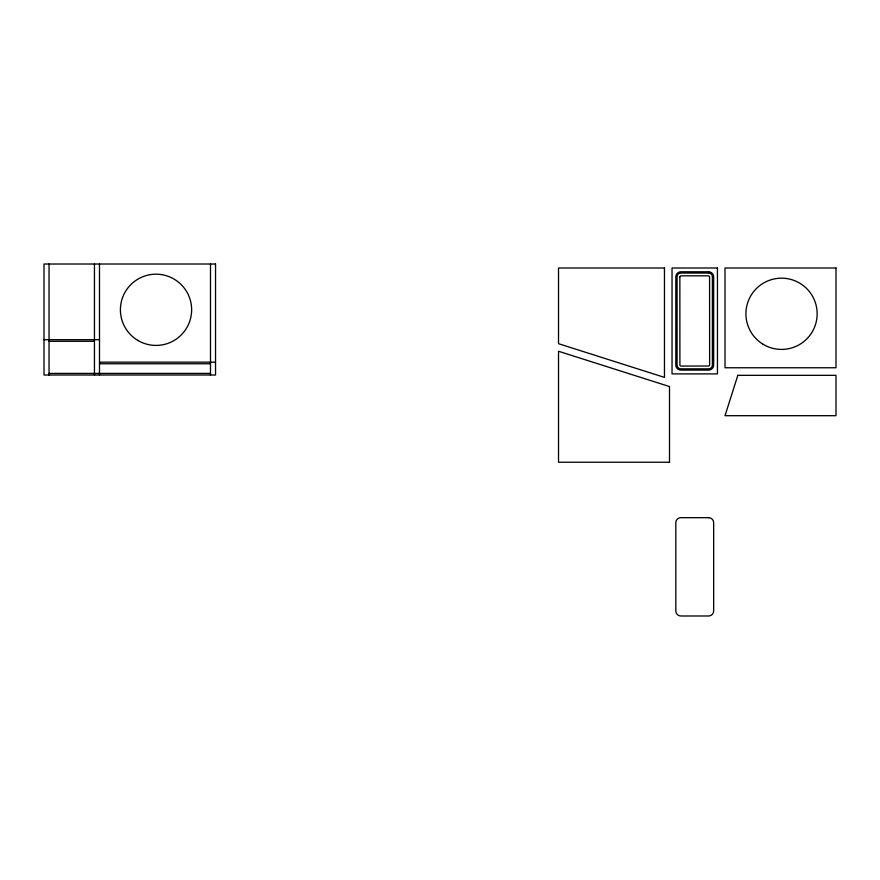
<?xml version="1.0" encoding="UTF-8"?>
<svg xmlns="http://www.w3.org/2000/svg" width="880" height="880" viewBox="0 0 880 880"><rect width="100%" height="100%" fill="white"/><g stroke="black" fill="none" stroke-linecap="round" stroke-linejoin="round"><path stroke-width="1.32" d="M44 339.691L99.495 339.691M49.049 341.297L94.457 341.297M99.495 362.164L215.534 362.164M99.495 363.77L210.496 363.77M49.049 373.406L210.496 373.406M210.496 264.011L210.496 375.012M99.495 264.011L99.495 375.012M94.457 264.011L94.457 375.012M49.049 264.011L49.049 375.012M679.855 276.76L679.899 365.365L680.856 366.069L708.906 366.025L709.621 365.057L709.577 276.529L708.686 275.825L680.856 275.825L679.855 276.76M737.847 375.331L725.01 415.69L836 415.69L836 375.331L737.847 375.331M215.534 264.011L44 264.011L44 375.012L215.534 375.012L215.534 264.011M664.466 268.004L558.514 268.004L558.514 343.684L664.466 377.388L664.466 268.004M717.442 268.004L672.034 268.004L672.034 373.89L717.442 373.89L717.442 268.004M836 268.004L725.01 268.004L725.01 367.763L836 367.763L836 268.004M708.609 271.788L680.856 271.788A5.049 5.049 0 0 0 675.818 276.837L675.818 365.057A5.049 5.049 0 0 0 680.856 370.106L708.609 370.106A5.049 5.049 0 0 0 713.658 365.057L713.658 276.837A5.049 5.049 0 0 0 708.609 271.788M708.609 273.053L680.856 273.053A3.784 3.784 0 0 0 677.072 276.837L677.072 365.057A3.784 3.784 0 0 0 680.856 368.841L708.609 368.841A3.784 3.784 0 0 0 712.393 365.057L712.393 276.837A3.784 3.784 0 0 0 708.609 273.053M669.504 462.242L558.514 462.242L558.514 351.252L669.504 386.562L669.504 462.242M708.609 517.671L680.856 517.671A5.049 5.049 0 0 0 675.818 522.709L675.818 610.94A5.049 5.049 0 0 0 680.856 615.989L708.609 615.989A5.049 5.049 0 0 0 713.658 610.94L713.658 522.709A5.049 5.049 0 0 0 708.609 517.671M137.742 340.362A35.607 35.607 0 0 0 191.631 310.365A35.607 35.607 0 0 0 138.699 278.685A35.607 35.607 0 0 0 137.742 340.362M763.246 344.355A35.607 35.607 0 0 0 817.146 314.358A35.607 35.607 0 0 0 764.214 282.678A35.607 35.607 0 0 0 763.246 344.355"/></g></svg>
